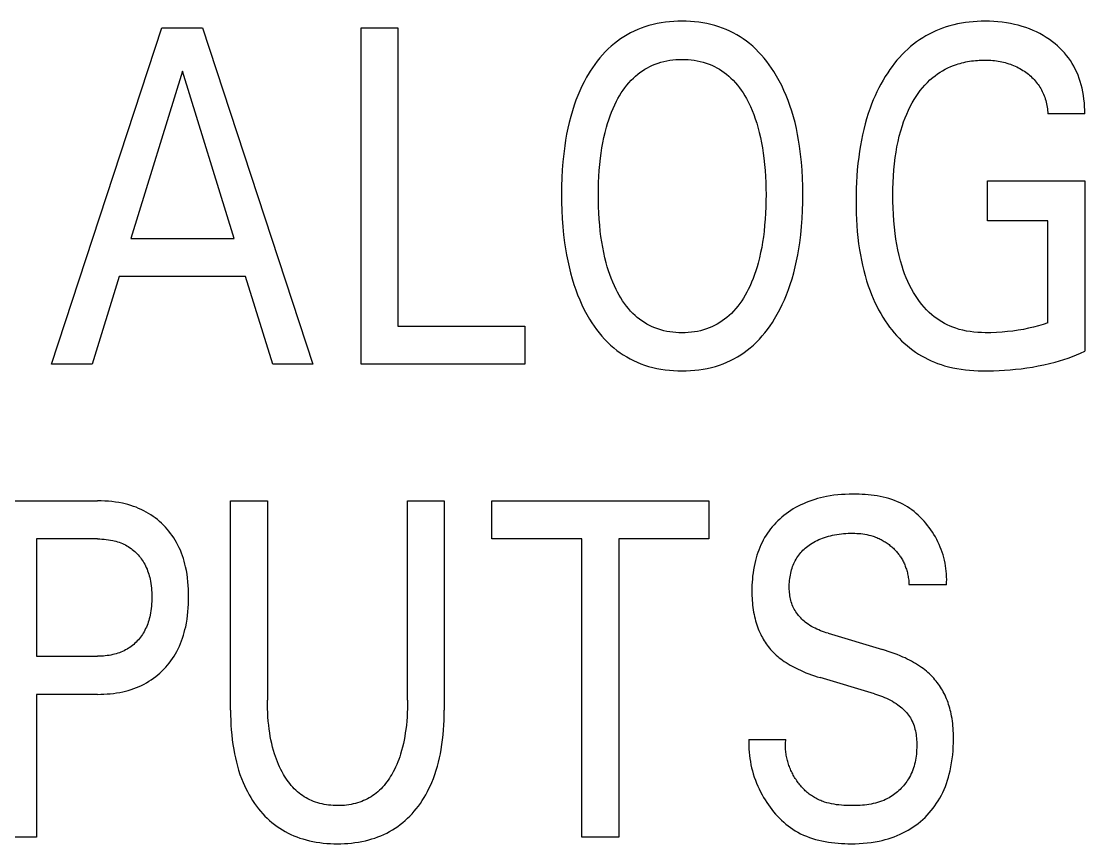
# Model space of a CAD drawing. Extents: x 867151 to 1787449, y -2071112 to -1028603.
# Drawn here: x 871194.9 to 871199.96, y -1032629.86 to -1032625.95 of the extents above; entities that cross this region are included whole.
import ezdxf

# ---------------------------------------------------------------- set-up
doc = ezdxf.new("R2010")
doc.units = 0
doc.header["$LTSCALE"] = 4
doc.header["$MEASUREMENT"] = 0
doc.layers.get('0').update_dxf_attribs({"linetype": 'CONTINUOUS'})
doc.layers.add('20000_FRONT_O', color=7, linetype='CONTINUOUS')

# ---------------------------------------------------------------- blocks, each defined once
blk = doc.blocks.new('CPU')
at = {"layer": '20000_FRONT_O', "color": 7, "linetype": 'Continuous'}
for p, q in [((82818.5544, 11073.0425), (82819.0797, 11074.6425)), ((82819.0797, 11074.6425), (82819.272, 11074.6425)), ((82819.272, 11074.6425), (82819.7973, 11073.0425)), ((82820.0268, 11073.0425), (82820.0268, 11074.6425)), ((82820.0268, 11074.6425), (82820.2018, 11074.6425)), ((82820.2018, 11074.6425), (82820.2018, 11073.2239)), ((82819.1768, 11074.4361), (82818.9318, 11073.6412)), ((82819.4226, 11073.6412), (82819.1768, 11074.4361)), ((82823.4685, 11074.2343), (82823.2934, 11074.2343)), ((82823.0068, 11073.724), (82823.0068, 11073.9145)), ((82823.0068, 11073.9145), (82823.4685, 11073.9145)), ((82823.4685, 11073.9145), (82823.4685, 11073.1049)), ((82823.2934, 11073.724), (82823.0068, 11073.724)), ((82823.2934, 11073.2398), (82823.2934, 11073.724)), ((82818.9318, 11073.6412), (82819.4226, 11073.6412)), ((82818.8756, 11073.4598), (82818.7486, 11073.0425)), ((82819.4779, 11073.4598), (82818.8756, 11073.4598)), ((82819.6068, 11073.0425), (82819.4779, 11073.4598)), ((82820.2018, 11073.2239), (82820.806, 11073.2239)), ((82820.806, 11073.2239), (82820.806, 11073.0425)), ((82818.7486, 11073.0425), (82818.5544, 11073.0425)), ((82819.7973, 11073.0425), (82819.6068, 11073.0425)), ((82820.806, 11073.0425), (82820.0268, 11073.0425)), ((82818.3086, 11072.3925), (82818.774, 11072.3925)), ((82819.4063, 11071.3958), (82819.4063, 11072.3925)), ((82819.4063, 11072.3925), (82819.5813, 11072.3925)), ((82819.5813, 11072.3925), (82819.5813, 11071.4434)), ((82820.2481, 11071.4434), (82820.2481, 11072.3925)), ((82820.2481, 11072.3925), (82820.4223, 11072.3925)), ((82820.4223, 11072.3925), (82820.4223, 11071.3958)), ((82820.6482, 11072.2111), (82820.6482, 11072.3925)), ((82820.6482, 11072.3925), (82821.6814, 11072.3925)), ((82821.6814, 11072.3925), (82821.6814, 11072.2111)), ((82818.4837, 11072.2111), (82818.4837, 11071.6532)), ((82818.774, 11072.2111), (82818.4837, 11072.2111)), ((82821.0773, 11072.2111), (82820.6482, 11072.2111)), ((82821.0773, 11070.7925), (82821.0773, 11072.2111)), ((82821.2523, 11072.2111), (82821.2523, 11070.7925)), ((82821.6814, 11072.2111), (82821.2523, 11072.2111)), ((82822.8108, 11071.9922), (82822.633, 11071.9922)), ((82822.2484, 11071.762), (82822.506, 11071.6849)), ((82818.4837, 11071.6532), (82818.774, 11071.6532)), ((82822.4679, 11071.474), (82822.2103, 11071.5511)), ((82818.4837, 11071.4717), (82818.4837, 11070.7925)), ((82818.774, 11071.4717), (82818.4837, 11071.4717)), ((82821.871, 11071.2563), (82822.047, 11071.2563)), ((82818.4837, 11070.7925), (82818.3086, 11070.7925)), ((82821.2523, 11070.7925), (82821.0773, 11070.7925))]:
    blk.add_line(p, q, dxfattribs=at)
for points in [[(82821.9935, 11073.258), (82822.0064, 11073.2802), (82822.0186, 11073.3029), (82822.03, 11073.326), (82822.0406, 11073.3495), (82822.0505, 11073.3733), (82822.0596, 11073.3974), (82822.0681, 11073.4218), (82822.0768, 11073.4495), (82822.0846, 11073.4775), (82822.0917, 11073.5056), (82822.098, 11073.534), (82822.1036, 11073.5625), (82822.1085, 11073.5911), (82822.1128, 11073.6198), (82822.1176, 11073.6583), (82822.1215, 11073.697), (82822.1243, 11073.7357), (82822.1263, 11073.7745), (82822.1274, 11073.8133), (82822.1277, 11073.8522), (82822.1273, 11073.8902), (82822.1262, 11073.9282), (82822.1241, 11073.9662), (82822.1212, 11074.0041), (82822.1173, 11074.042), (82822.1124, 11074.0797), (82822.108, 11074.1079), (82822.1029, 11074.136), (82822.0972, 11074.164), (82822.0907, 11074.1918), (82822.0834, 11074.2195), (82822.0754, 11074.2469), (82822.0665, 11074.274), (82822.0578, 11074.298), (82822.0484, 11074.3217), (82822.0382, 11074.3451), (82822.0273, 11074.3682), (82822.0156, 11074.3909), (82822.0031, 11074.4132), (82821.9899, 11074.435), (82821.9791, 11074.4514), (82821.9678, 11074.4676), (82821.9561, 11074.4833), (82821.9438, 11074.4987), (82821.931, 11074.5136), (82821.9177, 11074.528), (82821.9038, 11074.5419), (82821.8894, 11074.5552), (82821.8744, 11074.5679), (82821.8598, 11074.5793), (82821.8448, 11074.5901), (82821.8293, 11074.6003), (82821.8134, 11074.6098), (82821.7971, 11074.6187), (82821.7805, 11074.627), (82821.7636, 11074.6346), (82821.7464, 11074.6415), (82821.729, 11074.6477), (82821.7101, 11074.6535), (82821.691, 11074.6586), (82821.6717, 11074.6629), (82821.6523, 11074.6665), (82821.6327, 11074.6693), (82821.613, 11074.6715), (82821.5932, 11074.6731), (82821.5734, 11074.674), (82821.5535, 11074.6743), (82821.5336, 11074.674), (82821.5136, 11074.6731), (82821.4937, 11074.6716), (82821.474, 11074.6694), (82821.4543, 11074.6666), (82821.4347, 11074.663), (82821.4153, 11074.6587), (82821.3961, 11074.6537), (82821.3771, 11074.6478), (82821.3597, 11074.6416), (82821.3425, 11074.6348), (82821.3255, 11074.6272), (82821.3089, 11074.619), (82821.2926, 11074.6102), (82821.2767, 11074.6007), (82821.2611, 11074.5905), (82821.246, 11074.5798), (82821.2314, 11074.5684), (82821.2164, 11074.5558), (82821.202, 11074.5425), (82821.1882, 11074.5287), (82821.1749, 11074.5143), (82821.1621, 11074.4995), (82821.1498, 11074.4842), (82821.1381, 11074.4685), (82821.1269, 11074.4525), (82821.1163, 11074.4361), (82821.1118, 11074.4289)], [(82823.4685, 11074.2343), (82823.4685, 11074.2517), (82823.4679, 11074.2692), (82823.4667, 11074.2866), (82823.4649, 11074.304), (82823.4625, 11074.3213), (82823.4595, 11074.3385), (82823.4558, 11074.3557), (82823.4515, 11074.3726), (82823.4471, 11074.3877), (82823.4421, 11074.4026), (82823.4366, 11074.4174), (82823.4305, 11074.4318), (82823.4238, 11074.4461), (82823.4166, 11074.46), (82823.4088, 11074.4736), (82823.4004, 11074.4868), (82823.3915, 11074.4995), (82823.382, 11074.5118), (82823.372, 11074.5237), (82823.3615, 11074.5352), (82823.3506, 11074.5463), (82823.3392, 11074.5569), (82823.3274, 11074.567), (82823.3152, 11074.5767), (82823.3008, 11074.5874), (82823.2859, 11074.5973), (82823.2706, 11074.6067), (82823.255, 11074.6154), (82823.239, 11074.6235), (82823.2228, 11074.6309), (82823.2055, 11074.638), (82823.188, 11074.6444), (82823.1703, 11074.6501), (82823.1524, 11074.6552), (82823.1343, 11074.6596), (82823.116, 11074.6634), (82823.0961, 11074.6669), (82823.076, 11074.6696), (82823.0558, 11074.6717), (82823.0356, 11074.6732), (82823.0153, 11074.674), (82822.995, 11074.6743), (82822.9761, 11074.674), (82822.9573, 11074.6733), (82822.9385, 11074.672), (82822.9197, 11074.6702), (82822.901, 11074.6678), (82822.8824, 11074.6649), (82822.8638, 11074.6614), (82822.8455, 11074.6573), (82822.8273, 11074.6525), (82822.8092, 11074.647), (82822.7926, 11074.6414), (82822.7762, 11074.6351), (82822.76, 11074.6283), (82822.744, 11074.6209), (82822.7284, 11074.613), (82822.7129, 11074.6045), (82822.6979, 11074.5955), (82822.6831, 11074.586), (82822.6687, 11074.576), (82822.6547, 11074.5654), (82822.6404, 11074.5538), (82822.6266, 11074.5416), (82822.6132, 11074.529), (82822.6002, 11074.5159), (82822.5877, 11074.5024), (82822.5756, 11074.4885), (82822.5639, 11074.4742), (82822.5526, 11074.4595), (82822.5418, 11074.4446), (82822.5314, 11074.4293), (82822.5201, 11074.4117), (82822.5093, 11074.3937), (82822.499, 11074.3754), (82822.4892, 11074.3568), (82822.4799, 11074.338), (82822.4712, 11074.319), (82822.4629, 11074.2997), (82822.4551, 11074.2803), (82822.4478, 11074.2606), (82822.4392, 11074.2358), (82822.4314, 11074.2107), (82822.4242, 11074.1855), (82822.4177, 11074.16), (82822.4118, 11074.1344), (82822.4065, 11074.1087), (82822.4018, 11074.0828), (82822.3976, 11074.0569), (82822.3934, 11074.0272), (82822.3899, 11073.9975), (82822.387, 11073.9677), (82822.3847, 11073.9378), (82822.3829, 11073.9079), (82822.3817, 11073.878), (82822.381, 11073.8481), (82822.3808, 11073.8181)], [(82821.2396, 11073.3986), (82821.2314, 11073.4159), (82821.2237, 11073.4335), (82821.2166, 11073.4513), (82821.2099, 11073.4693), (82821.2037, 11073.4875), (82821.198, 11073.5058), (82821.1928, 11073.5243), (82821.1864, 11073.5491), (82821.1808, 11073.574), (82821.1759, 11073.599), (82821.1715, 11073.6242), (82821.1678, 11073.6494), (82821.1646, 11073.6748), (82821.1616, 11073.7038), (82821.1592, 11073.733), (82821.1574, 11073.7622), (82821.1562, 11073.7914), (82821.1555, 11073.8206), (82821.1553, 11073.8499), (82821.1555, 11073.8787), (82821.1563, 11073.9074), (82821.1575, 11073.9361), (82821.1593, 11073.9649), (82821.1618, 11073.9935), (82821.1648, 11074.0221), (82821.1681, 11074.047), (82821.1719, 11074.0719), (82821.1763, 11074.0966), (82821.1814, 11074.1212), (82821.1871, 11074.1456), (82821.1936, 11074.1699), (82821.1989, 11074.188), (82821.2048, 11074.206), (82821.2111, 11074.2239), (82821.2179, 11074.2416), (82821.2252, 11074.259), (82821.233, 11074.2763), (82821.2414, 11074.2933), (82821.2486, 11074.3067), (82821.2562, 11074.32), (82821.2642, 11074.3331), (82821.2726, 11074.3458), (82821.2815, 11074.3583), (82821.2908, 11074.3704), (82821.3006, 11074.3821), (82821.3109, 11074.3933), (82821.3217, 11074.4041), (82821.3319, 11074.4135), (82821.3424, 11074.4223), (82821.3534, 11074.4308), (82821.3647, 11074.4387), (82821.3763, 11074.4462), (82821.3883, 11074.4532), (82821.4005, 11074.4596), (82821.413, 11074.4654), (82821.4257, 11074.4707), (82821.4393, 11074.4755), (82821.4531, 11074.4798), (82821.4671, 11074.4833), (82821.4813, 11074.4863), (82821.4956, 11074.4887), (82821.51, 11074.4905), (82821.5244, 11074.4918), (82821.539, 11074.4926), (82821.5535, 11074.4928), (82821.5681, 11074.4926), (82821.5827, 11074.4918), (82821.5972, 11074.4906), (82821.6117, 11074.4887), (82821.626, 11074.4863), (82821.6402, 11074.4834), (82821.6543, 11074.4798), (82821.6682, 11074.4755), (82821.6818, 11074.4707), (82821.6946, 11074.4654), (82821.7071, 11074.4596), (82821.7194, 11074.4532), (82821.7313, 11074.4462), (82821.743, 11074.4388), (82821.7543, 11074.4308), (82821.7653, 11074.4224), (82821.7759, 11074.4135), (82821.7861, 11074.4041), (82821.797, 11074.3933), (82821.8073, 11074.382), (82821.8171, 11074.3703), (82821.8264, 11074.3582), (82821.8353, 11074.3458), (82821.8437, 11074.333), (82821.8517, 11074.32), (82821.8593, 11074.3067), (82821.8665, 11074.2933), (82821.8693, 11074.2877)], [(82822.8579, 11074.4686), (82822.8667, 11074.4715), (82822.8756, 11074.4741), (82822.8845, 11074.4765), (82822.8935, 11074.4787), (82822.9026, 11074.4807), (82822.9117, 11074.4824), (82822.9209, 11074.484), (82822.9301, 11074.4853), (82822.9393, 11074.4865), (82822.9485, 11074.4874), (82822.9578, 11074.4882), (82822.9671, 11074.4888), (82822.9764, 11074.4892), (82822.9857, 11074.4894), (82822.995, 11074.4894), (82823.0039, 11074.4893), (82823.0129, 11074.489), (82823.0218, 11074.4885), (82823.0307, 11074.4878), (82823.0396, 11074.4869), (82823.0484, 11074.4859), (82823.0573, 11074.4845), (82823.066, 11074.483), (82823.0743, 11074.4813), (82823.0825, 11074.4795), (82823.0906, 11074.4774), (82823.0987, 11074.4751), (82823.1068, 11074.4725), (82823.1148, 11074.4698), (82823.1226, 11074.4669), (82823.1305, 11074.4637), (82823.138, 11074.4604), (82823.1455, 11074.4569), (82823.1529, 11074.4532), (82823.1602, 11074.4493), (82823.1674, 11074.4452), (82823.1745, 11074.4408), (82823.1814, 11074.4363), (82823.1882, 11074.4316), (82823.1944, 11074.4271), (82823.2004, 11074.4224), (82823.2063, 11074.4175), (82823.212, 11074.4125), (82823.2176, 11074.4073), (82823.2231, 11074.402), (82823.2283, 11074.3964), (82823.2334, 11074.3908), (82823.2383, 11074.3849), (82823.243, 11074.3789), (82823.2475, 11074.3729), (82823.2517, 11074.3667), (82823.2557, 11074.3604), (82823.2595, 11074.354), (82823.2631, 11074.3474), (82823.2665, 11074.3408), (82823.2697, 11074.334), (82823.2727, 11074.3271), (82823.2755, 11074.3202), (82823.2781, 11074.3132), (82823.2807, 11074.3055), (82823.2831, 11074.2978), (82823.2852, 11074.29), (82823.287, 11074.2821), (82823.2887, 11074.2742), (82823.2901, 11074.2663), (82823.2913, 11074.2583), (82823.2922, 11074.2503), (82823.293, 11074.2423), (82823.2934, 11074.2343)], [(82823.2934, 11073.2398), (82823.2708, 11073.232), (82823.2479, 11073.225), (82823.2247, 11073.2188), (82823.2014, 11073.2134), (82823.1767, 11073.2084), (82823.1519, 11073.2041), (82823.1269, 11073.2005), (82823.1019, 11073.1975), (82823.0753, 11073.195), (82823.0486, 11073.1932), (82823.0218, 11073.1922), (82822.995, 11073.1922), (82822.9772, 11073.1927), (82822.9595, 11073.1938), (82822.9417, 11073.1953), (82822.9241, 11073.1975), (82822.9066, 11073.2004), (82822.8892, 11073.2039), (82822.872, 11073.2083), (82822.8551, 11073.2135), (82822.8414, 11073.2184), (82822.8279, 11073.2239), (82822.8146, 11073.2299), (82822.8016, 11073.2365), (82822.7889, 11073.2437), (82822.7765, 11073.2513), (82822.7644, 11073.2595), (82822.7527, 11073.2682), (82822.7414, 11073.2774), (82822.7285, 11073.2889), (82822.7161, 11073.301), (82822.7044, 11073.3137), (82822.6932, 11073.3268), (82822.6825, 11073.3405), (82822.6725, 11073.3546), (82822.6629, 11073.3691), (82822.6539, 11073.3838), (82822.6443, 11073.401), (82822.6353, 11073.4184), (82822.627, 11073.4361), (82822.6193, 11073.4541), (82822.6121, 11073.4724), (82822.6055, 11073.4908), (82822.5995, 11073.5094), (82822.5921, 11073.5348), (82822.5855, 11073.5603), (82822.5798, 11073.586), (82822.5748, 11073.6119), (82822.5705, 11073.6379), (82822.5668, 11073.664), (82822.5633, 11073.6945), (82822.5605, 11073.7251), (82822.5584, 11073.7556), (82822.557, 11073.7863), (82822.5562, 11073.8169), (82822.5559, 11073.8476), (82822.5562, 11073.8775), (82822.5571, 11073.9073), (82822.5586, 11073.9371), (82822.5607, 11073.9668), (82822.5636, 11073.9965), (82822.5672, 11074.0261), (82822.571, 11074.0518), (82822.5755, 11074.0773), (82822.5807, 11074.1027), (82822.5867, 11074.1279), (82822.5935, 11074.153), (82822.6011, 11074.1777), (82822.6074, 11074.1962), (82822.6143, 11074.2146), (82822.6218, 11074.2327), (82822.6298, 11074.2505), (82822.6384, 11074.2681), (82822.6476, 11074.2854), (82822.6575, 11074.3023), (82822.6667, 11074.3168), (82822.6763, 11074.3309), (82822.6865, 11074.3447), (82822.6972, 11074.358), (82822.7084, 11074.3709), (82822.7202, 11074.3833), (82822.7325, 11074.3951), (82822.7454, 11074.4063), (82822.7567, 11074.4152), (82822.7683, 11074.4236), (82822.7803, 11074.4316), (82822.7926, 11074.4391), (82822.8052, 11074.446), (82822.8181, 11074.4525), (82822.8312, 11074.4584), (82822.8444, 11074.4638), (82822.8579, 11074.4686)], [(82821.1118, 11074.4289), (82821.0995, 11074.4081), (82821.088, 11074.3868), (82821.0772, 11074.3652), (82821.067, 11074.3432), (82821.0576, 11074.3209), (82821.0488, 11074.2983), (82821.0407, 11074.2755), (82821.0319, 11074.2483), (82821.0239, 11074.2208), (82821.0167, 11074.1931), (82821.0103, 11074.1653), (82821.0046, 11074.1372), (82820.9997, 11074.1091), (82820.9953, 11074.0808), (82820.9904, 11074.0429), (82820.9866, 11074.0049), (82820.9837, 11073.9668), (82820.9817, 11073.9286), (82820.9806, 11073.8904), (82820.9802, 11073.8522), (82820.9805, 11073.8133), (82820.9816, 11073.7744), (82820.9836, 11073.7356), (82820.9864, 11073.6969), (82820.9902, 11073.6583), (82820.995, 11073.6197), (82820.9993, 11073.5909), (82821.0042, 11073.5622), (82821.0098, 11073.5337), (82821.016, 11073.5053), (82821.0231, 11073.4771), (82821.0309, 11073.449), (82821.0395, 11073.4213), (82821.0478, 11073.3968), (82821.0568, 11073.3727), (82821.0666, 11073.3488), (82821.0771, 11073.3252), (82821.0884, 11073.302), (82821.1006, 11073.2792), (82821.1135, 11073.2568), (82821.1241, 11073.2399), (82821.1353, 11073.2234), (82821.1469, 11073.2072), (82821.1591, 11073.1914), (82821.1719, 11073.176), (82821.1852, 11073.1612), (82821.1991, 11073.1469), (82821.2135, 11073.1332), (82821.2285, 11073.1201), (82821.2432, 11073.1084), (82821.2584, 11073.0973), (82821.274, 11073.0869), (82821.29, 11073.0771), (82821.3064, 11073.0679), (82821.3231, 11073.0594), (82821.3402, 11073.0516), (82821.3576, 11073.0445), (82821.3752, 11073.0381), (82821.3944, 11073.0321), (82821.4138, 11073.0268), (82821.4334, 11073.0224), (82821.4531, 11073.0187), (82821.473, 11073.0158), (82821.493, 11073.0135), (82821.5132, 11073.012), (82821.5333, 11073.0111), (82821.5535, 11073.0108), (82821.5737, 11073.0111), (82821.5938, 11073.012), (82821.6138, 11073.0136), (82821.6338, 11073.0158), (82821.6537, 11073.0188), (82821.6734, 11073.0225), (82821.693, 11073.0269), (82821.7123, 11073.0322), (82821.7314, 11073.0382), (82821.749, 11073.0446), (82821.7664, 11073.0518), (82821.7835, 11073.0596), (82821.8002, 11073.0682), (82821.8166, 11073.0774), (82821.8327, 11073.0872), (82821.8483, 11073.0977), (82821.8634, 11073.1089), (82821.8781, 11073.1206), (82821.8932, 11073.1338), (82821.9077, 11073.1476), (82821.9216, 11073.162), (82821.9349, 11073.1769), (82821.9477, 11073.1924), (82821.96, 11073.2082), (82821.9717, 11073.2245), (82821.9829, 11073.2411), (82821.9935, 11073.258)], [(82821.8693, 11074.2877), (82821.8784, 11074.2688), (82821.8868, 11074.2495), (82821.8946, 11074.2299), (82821.9018, 11074.2101), (82821.9083, 11074.1901), (82821.9144, 11074.1699), (82821.9208, 11074.1456), (82821.9266, 11074.1212), (82821.9316, 11074.0966), (82821.936, 11074.0718), (82821.9398, 11074.047), (82821.9431, 11074.0221), (82821.9462, 11073.9935), (82821.9486, 11073.9649), (82821.9504, 11073.9362), (82821.9517, 11073.9074), (82821.9524, 11073.8787), (82821.9527, 11073.8499), (82821.9525, 11073.8205), (82821.9517, 11073.7912), (82821.9505, 11073.7619), (82821.9487, 11073.7327), (82821.9463, 11073.7034), (82821.9433, 11073.6742), (82821.9401, 11073.6489), (82821.9364, 11073.6236), (82821.9321, 11073.5985), (82821.9271, 11073.5734), (82821.9215, 11073.5485), (82821.9152, 11073.5238), (82821.9099, 11073.5054), (82821.9042, 11073.4872), (82821.8981, 11073.4691), (82821.8914, 11073.4511), (82821.8843, 11073.4334), (82821.8766, 11073.4159), (82821.8683, 11073.3986), (82821.8611, 11073.3847), (82821.8536, 11073.371), (82821.8456, 11073.3575), (82821.8371, 11073.3443), (82821.8282, 11073.3314), (82821.8189, 11073.3189), (82821.809, 11073.3068), (82821.7987, 11073.2951), (82821.7878, 11073.2839), (82821.7775, 11073.2743), (82821.7669, 11073.2651), (82821.7559, 11073.2564), (82821.7445, 11073.2482), (82821.7328, 11073.2405), (82821.7207, 11073.2333), (82821.7084, 11073.2266), (82821.6957, 11073.2206), (82821.6828, 11073.2151), (82821.6691, 11073.2101), (82821.6551, 11073.2057), (82821.641, 11073.202), (82821.6267, 11073.1989), (82821.6122, 11073.1964), (82821.5976, 11073.1946), (82821.583, 11073.1932), (82821.5683, 11073.1924), (82821.5535, 11073.1922), (82821.5388, 11073.1925), (82821.5241, 11073.1932), (82821.5094, 11073.1946), (82821.4949, 11073.1964), (82821.4804, 11073.1989), (82821.4661, 11073.202), (82821.452, 11073.2057), (82821.438, 11073.2101), (82821.4243, 11073.2151), (82821.4114, 11073.2206), (82821.3988, 11073.2266), (82821.3865, 11073.2332), (82821.3745, 11073.2404), (82821.3628, 11073.2482), (82821.3514, 11073.2564), (82821.3404, 11073.2651), (82821.3298, 11073.2743), (82821.3197, 11073.2839), (82821.3088, 11073.2952), (82821.2985, 11073.3069), (82821.2887, 11073.319), (82821.2794, 11073.3315), (82821.2705, 11073.3444), (82821.2622, 11073.3576), (82821.2542, 11073.3711), (82821.2467, 11073.3847), (82821.2396, 11073.3986)], [(82822.3808, 11073.8181), (82822.3811, 11073.7892), (82822.3818, 11073.7603), (82822.383, 11073.7313), (82822.3847, 11073.7024), (82822.387, 11073.6736), (82822.3899, 11073.6447), (82822.3933, 11073.616), (82822.3975, 11073.5873), (82822.4016, 11073.5624), (82822.4063, 11073.5377), (82822.4116, 11073.513), (82822.4174, 11073.4885), (82822.4239, 11073.4641), (82822.431, 11073.44), (82822.4389, 11073.416), (82822.4474, 11073.3923), (82822.4546, 11073.3736), (82822.4624, 11073.3552), (82822.4706, 11073.3369), (82822.4793, 11073.3189), (82822.4885, 11073.3011), (82822.4982, 11073.2836), (82822.5084, 11073.2664), (82822.5192, 11073.2496), (82822.5305, 11073.233), (82822.5407, 11073.2191), (82822.5513, 11073.2054), (82822.5623, 11073.192), (82822.5737, 11073.179), (82822.5855, 11073.1664), (82822.5977, 11073.1542), (82822.6103, 11073.1423), (82822.6233, 11073.1309), (82822.6367, 11073.12), (82822.6505, 11073.1095), (82822.6643, 11073.0998), (82822.6784, 11073.0906), (82822.6928, 11073.0819), (82822.7076, 11073.0737), (82822.7226, 11073.066), (82822.7379, 11073.0588), (82822.7534, 11073.0522), (82822.7691, 11073.0461), (82822.785, 11073.0405), (82822.8011, 11073.0355), (82822.8207, 11073.0301), (82822.8405, 11073.0255), (82822.8605, 11073.0216), (82822.8806, 11073.0184), (82822.9008, 11073.0159), (82822.9211, 11073.0139), (82822.9415, 11073.0124), (82822.9619, 11073.0114), (82822.9823, 11073.0108), (82823.0087, 11073.0106), (82823.035, 11073.011), (82823.0613, 11073.012), (82823.0876, 11073.0135), (82823.1138, 11073.0156), (82823.14, 11073.0182), (82823.1661, 11073.0212), (82823.1934, 11073.0249), (82823.2206, 11073.0292), (82823.2477, 11073.034), (82823.2747, 11073.0395), (82823.3015, 11073.0457), (82823.3282, 11073.0526), (82823.3488, 11073.0585), (82823.3693, 11073.0649), (82823.3896, 11073.0718), (82823.4097, 11073.0793), (82823.4295, 11073.0873), (82823.4492, 11073.0958), (82823.4685, 11073.1049)], [(82822.8108, 11071.9922), (82822.8117, 11072.0052), (82822.812, 11072.0183), (82822.8119, 11072.0313), (82822.8113, 11072.0444), (82822.8102, 11072.0575), (82822.8087, 11072.0705), (82822.8068, 11072.0835), (82822.8044, 11072.0965), (82822.8016, 11072.1094), (82822.7983, 11072.1223), (82822.7947, 11072.135), (82822.7906, 11072.1477), (82822.7861, 11072.1602), (82822.7813, 11072.1727), (82822.776, 11072.1849), (82822.7704, 11072.197), (82822.7644, 11072.209), (82822.7581, 11072.2207), (82822.7514, 11072.2322), (82822.7444, 11072.2435), (82822.737, 11072.2545), (82822.7294, 11072.2653), (82822.7214, 11072.2758), (82822.7131, 11072.286), (82822.7045, 11072.296), (82822.6956, 11072.3056), (82822.6864, 11072.3149), (82822.6769, 11072.3239), (82822.6672, 11072.3326), (82822.6571, 11072.3409), (82822.6468, 11072.3488), (82822.6363, 11072.3563), (82822.6255, 11072.3634), (82822.6145, 11072.37), (82822.6032, 11072.3763), (82822.5905, 11072.3826), (82822.5776, 11072.3884), (82822.5644, 11072.3937), (82822.5511, 11072.3985), (82822.5375, 11072.4028), (82822.5237, 11072.4067), (82822.5098, 11072.4101), (82822.4958, 11072.4131), (82822.4816, 11072.4157), (82822.4673, 11072.4179), (82822.453, 11072.4197), (82822.4386, 11072.4212), (82822.4241, 11072.4224), (82822.4097, 11072.4233), (82822.3952, 11072.4239), (82822.3807, 11072.4242), (82822.3663, 11072.4243), (82822.3481, 11072.424), (82822.3299, 11072.4233), (82822.3118, 11072.4222), (82822.2938, 11072.4207), (82822.2759, 11072.4186), (82822.258, 11072.4161), (82822.2402, 11072.4129), (82822.2262, 11072.41), (82822.2122, 11072.4068), (82822.1982, 11072.4031), (82822.1844, 11072.3991), (82822.1707, 11072.3946), (82822.1571, 11072.3898), (82822.1437, 11072.3846), (82822.1305, 11072.3789), (82822.118, 11072.3731), (82822.1058, 11072.367), (82822.0937, 11072.3605), (82822.0819, 11072.3536), (82822.0703, 11072.3463), (82822.059, 11072.3386), (82822.0479, 11072.3306), (82822.037, 11072.3222), (82822.0273, 11072.3141), (82822.0178, 11072.3057), (82822.0086, 11072.297), (82821.9997, 11072.288), (82821.9911, 11072.2787), (82821.9827, 11072.2692), (82821.9748, 11072.2593), (82821.9671, 11072.2493), (82821.9598, 11072.2389), (82821.9529, 11072.2283), (82821.9461, 11072.2172), (82821.9397, 11072.2058), (82821.9338, 11072.1942), (82821.9282, 11072.1824), (82821.9229, 11072.1704), (82821.9181, 11072.1583), (82821.9136, 11072.146), (82821.9095, 11072.1336), (82821.9058, 11072.1211), (82821.9024, 11072.1085), (82821.8989, 11072.0939), (82821.8958, 11072.0792), (82821.8932, 11072.0644), (82821.891, 11072.0496), (82821.8892, 11072.0347), (82821.8878, 11072.0197), (82821.8867, 11072.0048)], [(82818.774, 11071.4717), (82818.789, 11071.4719), (82818.804, 11071.4724), (82818.819, 11071.4733), (82818.834, 11071.4746), (82818.849, 11071.4763), (82818.8639, 11071.4784), (82818.8787, 11071.481), (82818.8934, 11071.484), (82818.9066, 11071.4871), (82818.9198, 11071.4906), (82818.9328, 11071.4946), (82818.9456, 11071.4989), (82818.9583, 11071.5037), (82818.9709, 11071.5089), (82818.9832, 11071.5145), (82818.9953, 11071.5206), (82819.0068, 11071.5269), (82819.018, 11071.5336), (82819.0289, 11071.5407), (82819.0397, 11071.5482), (82819.0501, 11071.556), (82819.0603, 11071.5643), (82819.0701, 11071.5728), (82819.0797, 11071.5817), (82819.0889, 11071.591), (82819.0978, 11071.6005), (82819.1064, 11071.6104), (82819.1146, 11071.6205), (82819.1225, 11071.6309), (82819.13, 11071.6416), (82819.1371, 11071.6526), (82819.1439, 11071.6637), (82819.1502, 11071.6751), (82819.1566, 11071.6876), (82819.1626, 11071.7002), (82819.1681, 11071.7131), (82819.1731, 11071.7262), (82819.1778, 11071.7394), (82819.1821, 11071.7527), (82819.1859, 11071.7662), (82819.1894, 11071.7798), (82819.1926, 11071.7934), (82819.1961, 11071.8111), (82819.1991, 11071.8289), (82819.2015, 11071.8467), (82819.2035, 11071.8646), (82819.2049, 11071.8826), (82819.2059, 11071.9006), (82819.2065, 11071.9186), (82819.2067, 11071.9367), (82819.2065, 11071.9544), (82819.2059, 11071.9722), (82819.2049, 11071.9899), (82819.2034, 11072.0076), (82819.2014, 11072.0253), (82819.199, 11072.0429), (82819.196, 11072.0604), (82819.1924, 11072.0778), (82819.1892, 11072.0912), (82819.1856, 11072.1046), (82819.1817, 11072.1179), (82819.1774, 11072.131), (82819.1726, 11072.144), (82819.1675, 11072.1569), (82819.1619, 11072.1695), (82819.1559, 11072.182), (82819.1494, 11072.1942), (82819.143, 11072.2054), (82819.1361, 11072.2164), (82819.1289, 11072.2272), (82819.1212, 11072.2377), (82819.1132, 11072.2479), (82819.1049, 11072.2579), (82819.0962, 11072.2676), (82819.0872, 11072.2769), (82819.0779, 11072.2859), (82819.0682, 11072.2946), (82819.0583, 11072.3029), (82819.0481, 11072.3109), (82819.0376, 11072.3185), (82819.0269, 11072.3257), (82819.0159, 11072.3326), (82819.0047, 11072.3391), (82818.9933, 11072.3451), (82818.9812, 11072.351), (82818.9689, 11072.3565), (82818.9565, 11072.3615), (82818.9438, 11072.3662), (82818.9311, 11072.3704), (82818.9181, 11072.3742), (82818.9051, 11072.3776), (82818.892, 11072.3807), (82818.8753, 11072.384), (82818.8586, 11072.3867), (82818.8417, 11072.3889), (82818.8248, 11072.3905), (82818.8079, 11072.3916), (82818.7909, 11072.3923), (82818.774, 11072.3925)], [(82822.2484, 11071.762), (82822.2393, 11071.7648), (82822.2303, 11071.7678), (82822.2213, 11071.771), (82822.2124, 11071.7744), (82822.2036, 11071.778), (82822.1949, 11071.7819), (82822.1863, 11071.786), (82822.1778, 11071.7904), (82822.1695, 11071.795), (82822.1613, 11071.8), (82822.1534, 11071.8052), (82822.1456, 11071.8108), (82822.1397, 11071.8153), (82822.134, 11071.82), (82822.1285, 11071.8249), (82822.1231, 11071.83), (82822.1178, 11071.8352), (82822.1128, 11071.8406), (82822.108, 11071.8462), (82822.1033, 11071.852), (82822.0989, 11071.8579), (82822.0948, 11071.8639), (82822.0909, 11071.8701), (82822.0873, 11071.8765), (82822.0839, 11071.883), (82822.0807, 11071.8898), (82822.0779, 11071.8968), (82822.0753, 11071.9039), (82822.073, 11071.9111), (82822.071, 11071.9184), (82822.0692, 11071.9257), (82822.0677, 11071.9332), (82822.0665, 11071.9407), (82822.0654, 11071.9482), (82822.0646, 11071.9558), (82822.064, 11071.9634), (82822.0636, 11071.971), (82822.0633, 11071.9786), (82822.0633, 11071.9874), (82822.0635, 11071.9961), (82822.064, 11072.0048), (82822.0647, 11072.0135), (82822.0657, 11072.0222), (82822.0669, 11072.0308), (82822.0684, 11072.0393), (82822.0702, 11072.0478), (82822.0722, 11072.0563), (82822.0745, 11072.0647), (82822.0768, 11072.0721), (82822.0793, 11072.0794), (82822.0821, 11072.0866), (82822.0851, 11072.0937), (82822.0883, 11072.1008), (82822.0918, 11072.1077), (82822.0955, 11072.1144), (82822.0994, 11072.1211), (82822.1036, 11072.1276), (82822.1081, 11072.1338), (82822.1128, 11072.1399), (82822.1177, 11072.1458), (82822.1228, 11072.1515), (82822.1282, 11072.1571), (82822.1337, 11072.1624), (82822.1395, 11072.1675), (82822.1454, 11072.1725), (82822.1515, 11072.1772), (82822.1577, 11072.1818), (82822.164, 11072.1861), (82822.1718, 11072.1911), (82822.1798, 11072.1958), (82822.1879, 11072.2002), (82822.1961, 11072.2043), (82822.2045, 11072.2082), (82822.213, 11072.2118), (82822.2216, 11072.2151), (82822.231, 11072.2184), (82822.2405, 11072.2214), (82822.25, 11072.2242), (82822.2597, 11072.2266), (82822.2694, 11072.2288), (82822.2792, 11072.2308), (82822.289, 11072.2325), (82822.3, 11072.2341), (82822.311, 11072.2355), (82822.322, 11072.2366), (82822.3331, 11072.2374), (82822.3441, 11072.238), (82822.3552, 11072.2383), (82822.3663, 11072.2383), (82822.3758, 11072.2381), (82822.3852, 11072.2377), (82822.3946, 11072.2371), (82822.4039, 11072.2362), (82822.4133, 11072.235), (82822.4226, 11072.2336), (82822.4318, 11072.2319), (82822.4419, 11072.2296), (82822.4519, 11072.227), (82822.4617, 11072.2239)], [(82822.4617, 11072.2239), (82822.4676, 11072.222), (82822.4734, 11072.2198), (82822.4792, 11072.2175), (82822.4849, 11072.2151), (82822.4905, 11072.2126), (82822.4955, 11072.2102), (82822.5005, 11072.2077), (82822.5054, 11072.2051), (82822.5102, 11072.2024), (82822.515, 11072.1995), (82822.5197, 11072.1966), (82822.5244, 11072.1936), (82822.5289, 11072.1904), (82822.5335, 11072.1872), (82822.5379, 11072.1839), (82822.5423, 11072.1805), (82822.5465, 11072.1771), (82822.5506, 11072.1736), (82822.5546, 11072.17), (82822.5585, 11072.1664), (82822.5624, 11072.1626), (82822.5661, 11072.1588), (82822.5698, 11072.1549), (82822.5734, 11072.1509), (82822.5769, 11072.1469), (82822.5803, 11072.1427), (82822.5836, 11072.1385), (82822.5868, 11072.1342), (82822.5899, 11072.1298), (82822.5929, 11072.1254), (82822.5957, 11072.1208), (82822.5985, 11072.1162), (82822.6011, 11072.1115), (82822.6037, 11072.1068), (82822.6061, 11072.102), (82822.6084, 11072.0972), (82822.6107, 11072.0923), (82822.6128, 11072.0873), (82822.6148, 11072.0823), (82822.6167, 11072.0773), (82822.6184, 11072.0722), (82822.6201, 11072.0671), (82822.6218, 11072.0615), (82822.6234, 11072.0558), (82822.6249, 11072.0501), (82822.6263, 11072.0444), (82822.6275, 11072.0387), (82822.6286, 11072.0329), (82822.6296, 11072.0272), (82822.6304, 11072.0214), (82822.6312, 11072.0156), (82822.6318, 11072.0097), (82822.6323, 11072.0039), (82822.6327, 11071.9981), (82822.633, 11071.9922)], [(82818.774, 11072.2111), (82818.7842, 11072.211), (82818.7945, 11072.2106), (82818.8048, 11072.2099), (82818.815, 11072.2089), (82818.8252, 11072.2076), (82818.8354, 11072.2059), (82818.8454, 11072.2039), (82818.8533, 11072.2021), (82818.8611, 11072.2), (82818.8689, 11072.1977), (82818.8766, 11072.1951), (82818.8841, 11072.1923), (82818.8916, 11072.1893), (82818.899, 11072.1859), (82818.9062, 11072.1824), (82818.913, 11072.1787), (82818.9197, 11072.1748), (82818.9262, 11072.1706), (82818.9326, 11072.1662), (82818.9388, 11072.1616), (82818.9448, 11072.1568), (82818.9507, 11072.1517), (82818.9563, 11072.1464), (82818.9618, 11072.1409), (82818.9671, 11072.1352), (82818.9722, 11072.1294), (82818.9771, 11072.1233), (82818.9817, 11072.1171), (82818.9862, 11072.1107), (82818.9904, 11072.1041), (82818.9944, 11072.0974), (82818.9981, 11072.0906), (82819.0019, 11072.0832), (82819.0054, 11072.0756), (82819.0087, 11072.0679), (82819.0117, 11072.0601), (82819.0145, 11072.0522), (82819.017, 11072.0442), (82819.0193, 11072.0362), (82819.0214, 11072.0281), (82819.0232, 11072.0199), (82819.0253, 11072.0094), (82819.0271, 11071.9988), (82819.0285, 11071.9881), (82819.0297, 11071.9774), (82819.0305, 11071.9667), (82819.0311, 11071.9559), (82819.0315, 11071.9452), (82819.0316, 11071.9344), (82819.0315, 11071.9235), (82819.0312, 11071.9127), (82819.0306, 11071.9018), (82819.0297, 11071.891), (82819.0286, 11071.8802), (82819.0272, 11071.8695), (82819.0254, 11071.8588), (82819.0233, 11071.8481), (82819.0215, 11071.8399), (82819.0195, 11071.8317), (82819.0172, 11071.8236), (82819.0147, 11071.8155), (82819.012, 11071.8075), (82819.009, 11071.7997), (82819.0058, 11071.7919), (82819.0023, 11071.7842), (82818.9986, 11071.7767), (82818.9948, 11071.7698), (82818.9909, 11071.763), (82818.9867, 11071.7564), (82818.9824, 11071.7499), (82818.9778, 11071.7436), (82818.9729, 11071.7375), (82818.9679, 11071.7315), (82818.9627, 11071.7257), (82818.9572, 11071.7201), (82818.9516, 11071.7147), (82818.9457, 11071.7094), (82818.9397, 11071.7044), (82818.9335, 11071.6997), (82818.9271, 11071.6951), (82818.9206, 11071.6908), (82818.9139, 11071.6867), (82818.907, 11071.6829), (82818.8998, 11071.6792), (82818.8924, 11071.6758), (82818.8849, 11071.6726), (82818.8773, 11071.6697), (82818.8695, 11071.6671), (82818.8617, 11071.6647), (82818.8539, 11071.6625), (82818.8459, 11071.6606), (82818.8371, 11071.6588), (82818.8281, 11071.6572), (82818.8192, 11071.6559), (82818.8102, 11071.6549), (82818.8011, 11071.6541), (82818.7921, 11071.6536), (82818.783, 11071.6533), (82818.774, 11071.6532)], [(82821.8867, 11072.0048), (82821.886, 11071.9908), (82821.8856, 11071.9768), (82821.8855, 11071.9627), (82821.8856, 11071.9515), (82821.8859, 11071.9403), (82821.8864, 11071.9291), (82821.8871, 11071.9179), (82821.888, 11071.9067), (82821.8891, 11071.8955), (82821.8905, 11071.8843), (82821.8921, 11071.8732), (82821.8939, 11071.8621), (82821.896, 11071.8511), (82821.8981, 11071.8414), (82821.9004, 11071.8316), (82821.903, 11071.822), (82821.9057, 11071.8124), (82821.9088, 11071.8029), (82821.912, 11071.7934), (82821.9155, 11071.7841), (82821.9192, 11071.7748), (82821.9232, 11071.7657), (82821.9275, 11071.7566), (82821.9313, 11071.749), (82821.9353, 11071.7415), (82821.9395, 11071.734), (82821.9439, 11071.7267), (82821.9485, 11071.7195), (82821.9533, 11071.7125), (82821.9582, 11071.7055), (82821.9634, 11071.6987), (82821.9687, 11071.6921), (82821.9742, 11071.6856), (82821.9799, 11071.6793), (82821.9866, 11071.6722), (82821.9936, 11071.6654), (82822.0008, 11071.6587), (82822.0082, 11071.6523), (82822.0157, 11071.6461), (82822.0235, 11071.6401), (82822.0313, 11071.6343), (82822.0393, 11071.6287), (82822.0485, 11071.6226), (82822.0578, 11071.6168), (82822.0673, 11071.6111), (82822.0768, 11071.6057), (82822.0865, 11071.6005), (82822.0963, 11071.5955), (82822.1062, 11071.5907), (82822.1162, 11071.586), (82822.1293, 11071.5802), (82822.1425, 11071.5747), (82822.1559, 11071.5695), (82822.1694, 11071.5645), (82822.1829, 11071.5598), (82822.1966, 11071.5554), (82822.2103, 11071.5511)], [(82822.8442, 11071.2416), (82822.8444, 11071.2642), (82822.8442, 11071.2757), (82822.8439, 11071.2872), (82822.8434, 11071.2987), (82822.8426, 11071.3102), (82822.8417, 11071.3217), (82822.8405, 11071.3332), (82822.8391, 11071.3446), (82822.8375, 11071.356), (82822.8355, 11071.3673), (82822.8333, 11071.3786), (82822.8313, 11071.3877), (82822.8291, 11071.3968), (82822.8267, 11071.4058), (82822.8241, 11071.4148), (82822.8213, 11071.4237), (82822.8183, 11071.4325), (82822.8151, 11071.4413), (82822.8117, 11071.4499), (82822.808, 11071.4585), (82822.8041, 11071.467), (82822.8, 11071.4754), (82822.796, 11071.4832), (82822.7917, 11071.4909), (82822.7872, 11071.4985), (82822.7826, 11071.506), (82822.7777, 11071.5134), (82822.7726, 11071.5206), (82822.7674, 11071.5277), (82822.762, 11071.5346), (82822.7564, 11071.5414), (82822.7506, 11071.5481), (82822.7446, 11071.5545), (82822.7376, 11071.5617), (82822.7304, 11071.5686), (82822.723, 11071.5753), (82822.7154, 11071.5818), (82822.7077, 11071.5881), (82822.6997, 11071.5942), (82822.6916, 11071.6001), (82822.6834, 11071.6058), (82822.6739, 11071.612), (82822.6643, 11071.618), (82822.6545, 11071.6238), (82822.6446, 11071.6293), (82822.6346, 11071.6346), (82822.6245, 11071.6397), (82822.6142, 11071.6446), (82822.6039, 11071.6493), (82822.5902, 11071.6552), (82822.5764, 11071.6608), (82822.5625, 11071.6661), (82822.5485, 11071.6712), (82822.5344, 11071.676), (82822.5203, 11071.6806), (82822.506, 11071.6849)], [(82822.4679, 11071.474), (82822.4778, 11071.471), (82822.4876, 11071.4678), (82822.4973, 11071.4643), (82822.5069, 11071.4607), (82822.5165, 11071.4568), (82822.526, 11071.4527), (82822.5353, 11071.4484), (82822.5446, 11071.4437), (82822.5536, 11071.4388), (82822.5625, 11071.4335), (82822.5713, 11071.4279), (82822.5798, 11071.422), (82822.5861, 11071.4172), (82822.5923, 11071.4123), (82822.5984, 11071.4072), (82822.6043, 11071.4019), (82822.61, 11071.3964), (82822.6155, 11071.3907), (82822.6207, 11071.3848), (82822.6258, 11071.3787), (82822.6306, 11071.3725), (82822.6351, 11071.3661), (82822.6394, 11071.3596), (82822.6433, 11071.3529), (82822.6469, 11071.346), (82822.6505, 11071.3383), (82822.6538, 11071.3305), (82822.6566, 11071.3225), (82822.6591, 11071.3144), (82822.6613, 11071.3061), (82822.6632, 11071.2978), (82822.6649, 11071.2893), (82822.6662, 11071.2808), (82822.6673, 11071.2722), (82822.6682, 11071.2635), (82822.6688, 11071.2548), (82822.6693, 11071.2461), (82822.6696, 11071.2363), (82822.6697, 11071.2265), (82822.6696, 11071.2167), (82822.6692, 11071.2069), (82822.6686, 11071.1972), (82822.6677, 11071.1875), (82822.6666, 11071.1778), (82822.6652, 11071.1682), (82822.6635, 11071.1586), (82822.6616, 11071.1491), (82822.6593, 11071.1398), (82822.6568, 11071.1305), (82822.6539, 11071.1213), (82822.6507, 11071.1122), (82822.6472, 11071.1033), (82822.6434, 11071.0944), (82822.6393, 11071.0858), (82822.6347, 11071.0773), (82822.6307, 11071.0702), (82822.6264, 11071.0633), (82822.6218, 11071.0565), (82822.6171, 11071.0499), (82822.6121, 11071.0434), (82822.6069, 11071.0371), (82822.6015, 11071.0309), (82822.5959, 11071.0249), (82822.5901, 11071.0191), (82822.5842, 11071.0134), (82822.5781, 11071.008), (82822.5718, 11071.0027), (82822.5653, 11070.9977), (82822.5587, 11070.9929), (82822.552, 11070.9883), (82822.5451, 11070.9839), (82822.5381, 11070.9798), (82822.531, 11070.976), (82822.5217, 11070.9714), (82822.5123, 11070.9672), (82822.5026, 11070.9634), (82822.4929, 11070.96), (82822.4829, 11070.9569), (82822.4729, 11070.9542), (82822.4628, 11070.9518), (82822.4526, 11070.9497), (82822.4422, 11070.9479), (82822.4319, 11070.9464), (82822.4214, 11070.9451), (82822.4109, 11070.9441), (82822.4004, 11070.9434), (82822.3898, 11070.9428), (82822.3793, 11070.9424), (82822.3687, 11070.9422), (82822.3582, 11070.9422), (82822.3463, 11070.9423), (82822.3345, 11070.9427), (82822.3228, 11070.9433), (82822.3111, 11070.9441), (82822.2994, 11070.9453), (82822.2878, 11070.9467), (82822.2763, 11070.9485), (82822.2649, 11070.9506), (82822.2536, 11070.9531), (82822.2423, 11070.956), (82822.2312, 11070.9594)], [(82820.2481, 11071.4434), (82820.248, 11071.4236), (82820.2475, 11071.4038), (82820.2467, 11071.3839), (82820.2456, 11071.3641), (82820.244, 11071.3444), (82820.2421, 11071.3246), (82820.2397, 11071.3049), (82820.2373, 11071.2879), (82820.2346, 11071.2709), (82820.2315, 11071.254), (82820.2279, 11071.2372), (82820.224, 11071.2205), (82820.2195, 11071.2039), (82820.2146, 11071.1874), (82820.2106, 11071.1749), (82820.2062, 11071.1624), (82820.2015, 11071.1501), (82820.1964, 11071.1379), (82820.191, 11071.1259), (82820.1853, 11071.114), (82820.1793, 11071.1023), (82820.1728, 11071.0907), (82820.1674, 11071.0816), (82820.1616, 11071.0726), (82820.1557, 11071.0637), (82820.1494, 11071.0551), (82820.143, 11071.0467), (82820.1362, 11071.0384), (82820.1291, 11071.0305), (82820.1218, 11071.0228), (82820.1142, 11071.0153), (82820.1063, 11071.0082), (82820.0986, 11071.0019), (82820.0907, 11070.9958), (82820.0826, 11070.99), (82820.0742, 11070.9846), (82820.0657, 11070.9794), (82820.0569, 11070.9746), (82820.048, 11070.9701), (82820.039, 11070.966), (82820.0298, 11070.9622), (82820.0204, 11070.9587), (82820.0103, 11070.9554), (82820, 11070.9525), (82819.9896, 11070.95), (82819.9791, 11070.9478), (82819.9686, 11070.946), (82819.958, 11070.9446), (82819.9473, 11070.9435), (82819.9366, 11070.9428), (82819.9259, 11070.9423), (82819.9152, 11070.9422), (82819.9045, 11070.9423), (82819.8938, 11070.9428), (82819.8831, 11070.9436), (82819.8725, 11070.9446), (82819.862, 11070.9461), (82819.8515, 11070.9478), (82819.841, 11070.95), (82819.8307, 11070.9525), (82819.8205, 11070.9554), (82819.8104, 11070.9587), (82819.801, 11070.9622), (82819.7918, 11070.966), (82819.7828, 11070.9701), (82819.7738, 11070.9746), (82819.7651, 11070.9794), (82819.7566, 11070.9846), (82819.7482, 11070.99), (82819.7401, 11070.9958), (82819.7322, 11071.0019), (82819.7245, 11071.0082), (82819.7165, 11071.0153), (82819.7089, 11071.0228), (82819.7015, 11071.0305), (82819.6944, 11071.0384), (82819.6876, 11071.0467), (82819.6811, 11071.0551), (82819.6748, 11071.0637), (82819.6688, 11071.0726), (82819.6631, 11071.0816), (82819.6576, 11071.0907), (82819.651, 11071.1023), (82819.6449, 11071.1141), (82819.6391, 11071.1261), (82819.6337, 11071.1382), (82819.6286, 11071.1504), (82819.6238, 11071.1628), (82819.6194, 11071.1753), (82819.6152, 11071.1879), (82819.6103, 11071.2044), (82819.6058, 11071.221), (82819.6018, 11071.2377), (82819.5982, 11071.2545), (82819.595, 11071.2714), (82819.5922, 11071.2884), (82819.5898, 11071.3054), (82819.5874, 11071.3251), (82819.5855, 11071.3447), (82819.5839, 11071.3644), (82819.5828, 11071.3842), (82819.582, 11071.4039), (82819.5815, 11071.4236), (82819.5813, 11071.4434)], [(82819.4063, 11071.3958), (82819.4065, 11071.3724), (82819.4071, 11071.3489), (82819.4081, 11071.3255), (82819.4097, 11071.3022), (82819.4117, 11071.2788), (82819.4142, 11071.2555), (82819.4174, 11071.2323), (82819.421, 11071.2091), (82819.4247, 11071.1891), (82819.4289, 11071.1692), (82819.4336, 11071.1494), (82819.4388, 11071.1297), (82819.4445, 11071.1102), (82819.4509, 11071.0908), (82819.4578, 11071.0717), (82819.4653, 11071.0528), (82819.4718, 11071.0379), (82819.4787, 11071.0232), (82819.4861, 11071.0086), (82819.4938, 11070.9943), (82819.502, 11070.9803), (82819.5106, 11070.9665), (82819.5197, 11070.953), (82819.5292, 11070.9398), (82819.5392, 11070.9269), (82819.5489, 11070.9151), (82819.559, 11070.9037), (82819.5695, 11070.8927), (82819.5803, 11070.8819), (82819.5916, 11070.8716), (82819.6031, 11070.8617), (82819.6151, 11070.8522), (82819.6273, 11070.8432), (82819.6399, 11070.8346), (82819.6528, 11070.8265), (82819.666, 11070.8189), (82819.6795, 11070.8118), (82819.6933, 11070.8051), (82819.7072, 11070.799), (82819.7214, 11070.7933), (82819.7358, 11070.7881), (82819.7503, 11070.7834), (82819.7649, 11070.7792), (82819.7812, 11070.7751), (82819.7976, 11070.7716), (82819.814, 11070.7686), (82819.8306, 11070.7661), (82819.8473, 11070.7641), (82819.864, 11070.7626), (82819.8807, 11070.7616), (82819.8975, 11070.761), (82819.9143, 11070.7608), (82819.9311, 11070.761), (82819.9478, 11070.7616), (82819.9646, 11070.7626), (82819.9813, 11070.7641), (82819.9979, 11070.7661), (82820.0145, 11070.7686), (82820.031, 11070.7716), (82820.0474, 11070.7751), (82820.0636, 11070.7792), (82820.0783, 11070.7834), (82820.0928, 11070.7881), (82820.1071, 11070.7933), (82820.1213, 11070.799), (82820.1353, 11070.8051), (82820.149, 11070.8118), (82820.1625, 11070.8189), (82820.1757, 11070.8265), (82820.1886, 11070.8346), (82820.2012, 11070.8432), (82820.2135, 11070.8522), (82820.2254, 11070.8617), (82820.237, 11070.8716), (82820.2482, 11070.8819), (82820.2591, 11070.8927), (82820.2696, 11070.9037), (82820.2797, 11070.9151), (82820.2894, 11070.9269), (82820.2993, 11070.9398), (82820.3088, 11070.953), (82820.3179, 11070.9665), (82820.3265, 11070.9803), (82820.3347, 11070.9943), (82820.3425, 11071.0086), (82820.3498, 11071.0232), (82820.3567, 11071.0379), (82820.3632, 11071.0528), (82820.3708, 11071.0717), (82820.3777, 11071.0908), (82820.384, 11071.1102), (82820.3898, 11071.1297), (82820.395, 11071.1494), (82820.3997, 11071.1692), (82820.4038, 11071.1891), (82820.4075, 11071.2091), (82820.4112, 11071.2323), (82820.4143, 11071.2555), (82820.4169, 11071.2788), (82820.4189, 11071.3022), (82820.4204, 11071.3255), (82820.4215, 11071.3489), (82820.4221, 11071.3724), (82820.4223, 11071.3958)], [(82821.871, 11071.2563), (82821.8706, 11071.2413), (82821.8707, 11071.2264), (82821.8712, 11071.2114), (82821.8723, 11071.1964), (82821.8738, 11071.1814), (82821.8757, 11071.1665), (82821.8782, 11071.1516), (82821.8811, 11071.1367), (82821.8844, 11071.122), (82821.8882, 11071.1073), (82821.8924, 11071.0927), (82821.8971, 11071.0782), (82821.9022, 11071.0638), (82821.9077, 11071.0496), (82821.9136, 11071.0355), (82821.9199, 11071.0216), (82821.9266, 11071.0079), (82821.9338, 11070.9943), (82821.9413, 11070.981), (82821.9485, 11070.969), (82821.956, 11070.9573), (82821.9638, 11070.9457), (82821.9719, 11070.9344), (82821.9803, 11070.9233), (82821.9891, 11070.9125), (82821.9981, 11070.902), (82822.0074, 11070.8917), (82822.017, 11070.8818), (82822.0269, 11070.8722), (82822.037, 11070.863), (82822.0475, 11070.8541), (82822.0582, 11070.8456), (82822.0692, 11070.8375), (82822.0804, 11070.8299), (82822.0919, 11070.8226), (82822.1037, 11070.8158), (82822.1172, 11070.8087), (82822.131, 11070.8022), (82822.145, 11070.7963), (82822.1594, 11070.7908), (82822.1739, 11070.7859), (82822.1887, 11070.7815), (82822.2036, 11070.7776), (82822.2187, 11070.7741), (82822.234, 11070.7711), (82822.2493, 11070.7685), (82822.2648, 11070.7663), (82822.2803, 11070.7645), (82822.2958, 11070.7631), (82822.3114, 11070.762), (82822.327, 11070.7613), (82822.3426, 11070.7609), (82822.3582, 11070.7608), (82822.3773, 11070.761), (82822.3964, 11070.7618), (82822.4154, 11070.763), (82822.4342, 11070.7648), (82822.453, 11070.7671), (82822.4717, 11070.77), (82822.4903, 11070.7736), (82822.5049, 11070.7769), (82822.5194, 11070.7806), (82822.5339, 11070.7847), (82822.5482, 11070.7893), (82822.5623, 11070.7943), (82822.5763, 11070.7998), (82822.5901, 11070.8058), (82822.6037, 11070.8122), (82822.6164, 11070.8187), (82822.629, 11070.8257), (82822.6412, 11070.8332), (82822.6532, 11070.841), (82822.665, 11070.8493), (82822.6764, 11070.8579), (82822.6875, 11070.867), (82822.6983, 11070.8764), (82822.7089, 11070.8864), (82822.7191, 11070.8967), (82822.729, 11070.9073), (82822.7384, 11070.9183), (82822.7475, 11070.9297), (82822.7561, 11070.9413), (82822.7643, 11070.9533), (82822.7721, 11070.9655), (82822.7795, 11070.978), (82822.7868, 11070.9915), (82822.7936, 11071.0053), (82822.7999, 11071.0194), (82822.8057, 11071.0336), (82822.8111, 11071.048), (82822.816, 11071.0626), (82822.8205, 11071.0774), (82822.8245, 11071.0923), (82822.8282, 11071.1072), (82822.8322, 11071.1262), (82822.8356, 11071.1453), (82822.8384, 11071.1645), (82822.8407, 11071.1837), (82822.8424, 11071.203), (82822.8436, 11071.2223), (82822.8442, 11071.2416)], [(82822.2312, 11070.9594), (82822.225, 11070.9614), (82822.2189, 11070.9637), (82822.2129, 11070.966), (82822.2069, 11070.9686), (82822.2009, 11070.9712), (82822.1951, 11070.9741), (82822.1893, 11070.9771), (82822.184, 11070.9801), (82822.1787, 11070.9832), (82822.1735, 11070.9865), (82822.1684, 11070.9899), (82822.1633, 11070.9935), (82822.1584, 11070.9972), (82822.1535, 11071.001), (82822.1488, 11071.0049), (82822.1441, 11071.009), (82822.1395, 11071.0131), (82822.135, 11071.0174), (82822.1307, 11071.0218), (82822.1264, 11071.0263), (82822.1221, 11071.0309), (82822.118, 11071.0356), (82822.114, 11071.0404), (82822.1101, 11071.0453), (82822.1063, 11071.0503), (82822.1026, 11071.0553), (82822.099, 11071.0605), (82822.0955, 11071.0657), (82822.0921, 11071.071), (82822.0888, 11071.0764), (82822.0856, 11071.0818), (82822.0825, 11071.0873), (82822.0795, 11071.0929), (82822.0767, 11071.0986), (82822.0739, 11071.1043), (82822.0713, 11071.11), (82822.0687, 11071.1158), (82822.0663, 11071.1217), (82822.0641, 11071.1276), (82822.0619, 11071.1335), (82822.0598, 11071.1395), (82822.0579, 11071.1455), (82822.0561, 11071.1515), (82822.0545, 11071.1576), (82822.053, 11071.1637), (82822.0516, 11071.1698), (82822.0503, 11071.176), (82822.0492, 11071.1821), (82822.0482, 11071.1883), (82822.0474, 11071.1945), (82822.0467, 11071.2007), (82822.0461, 11071.2069), (82822.0457, 11071.2131), (82822.0454, 11071.2193), (82822.0453, 11071.2255), (82822.0453, 11071.2317), (82822.0455, 11071.2379), (82822.0459, 11071.244), (82822.0464, 11071.2502), (82822.047, 11071.2563)]]:
    blk.add_lwpolyline(points, dxfattribs=at)

msp = doc.modelspace()

# ---------------------------------------------------------------- block references
msp.add_blockref('CPU', (788376.4881, -1043700.6242))

doc.saveas('drawing.dxf')
